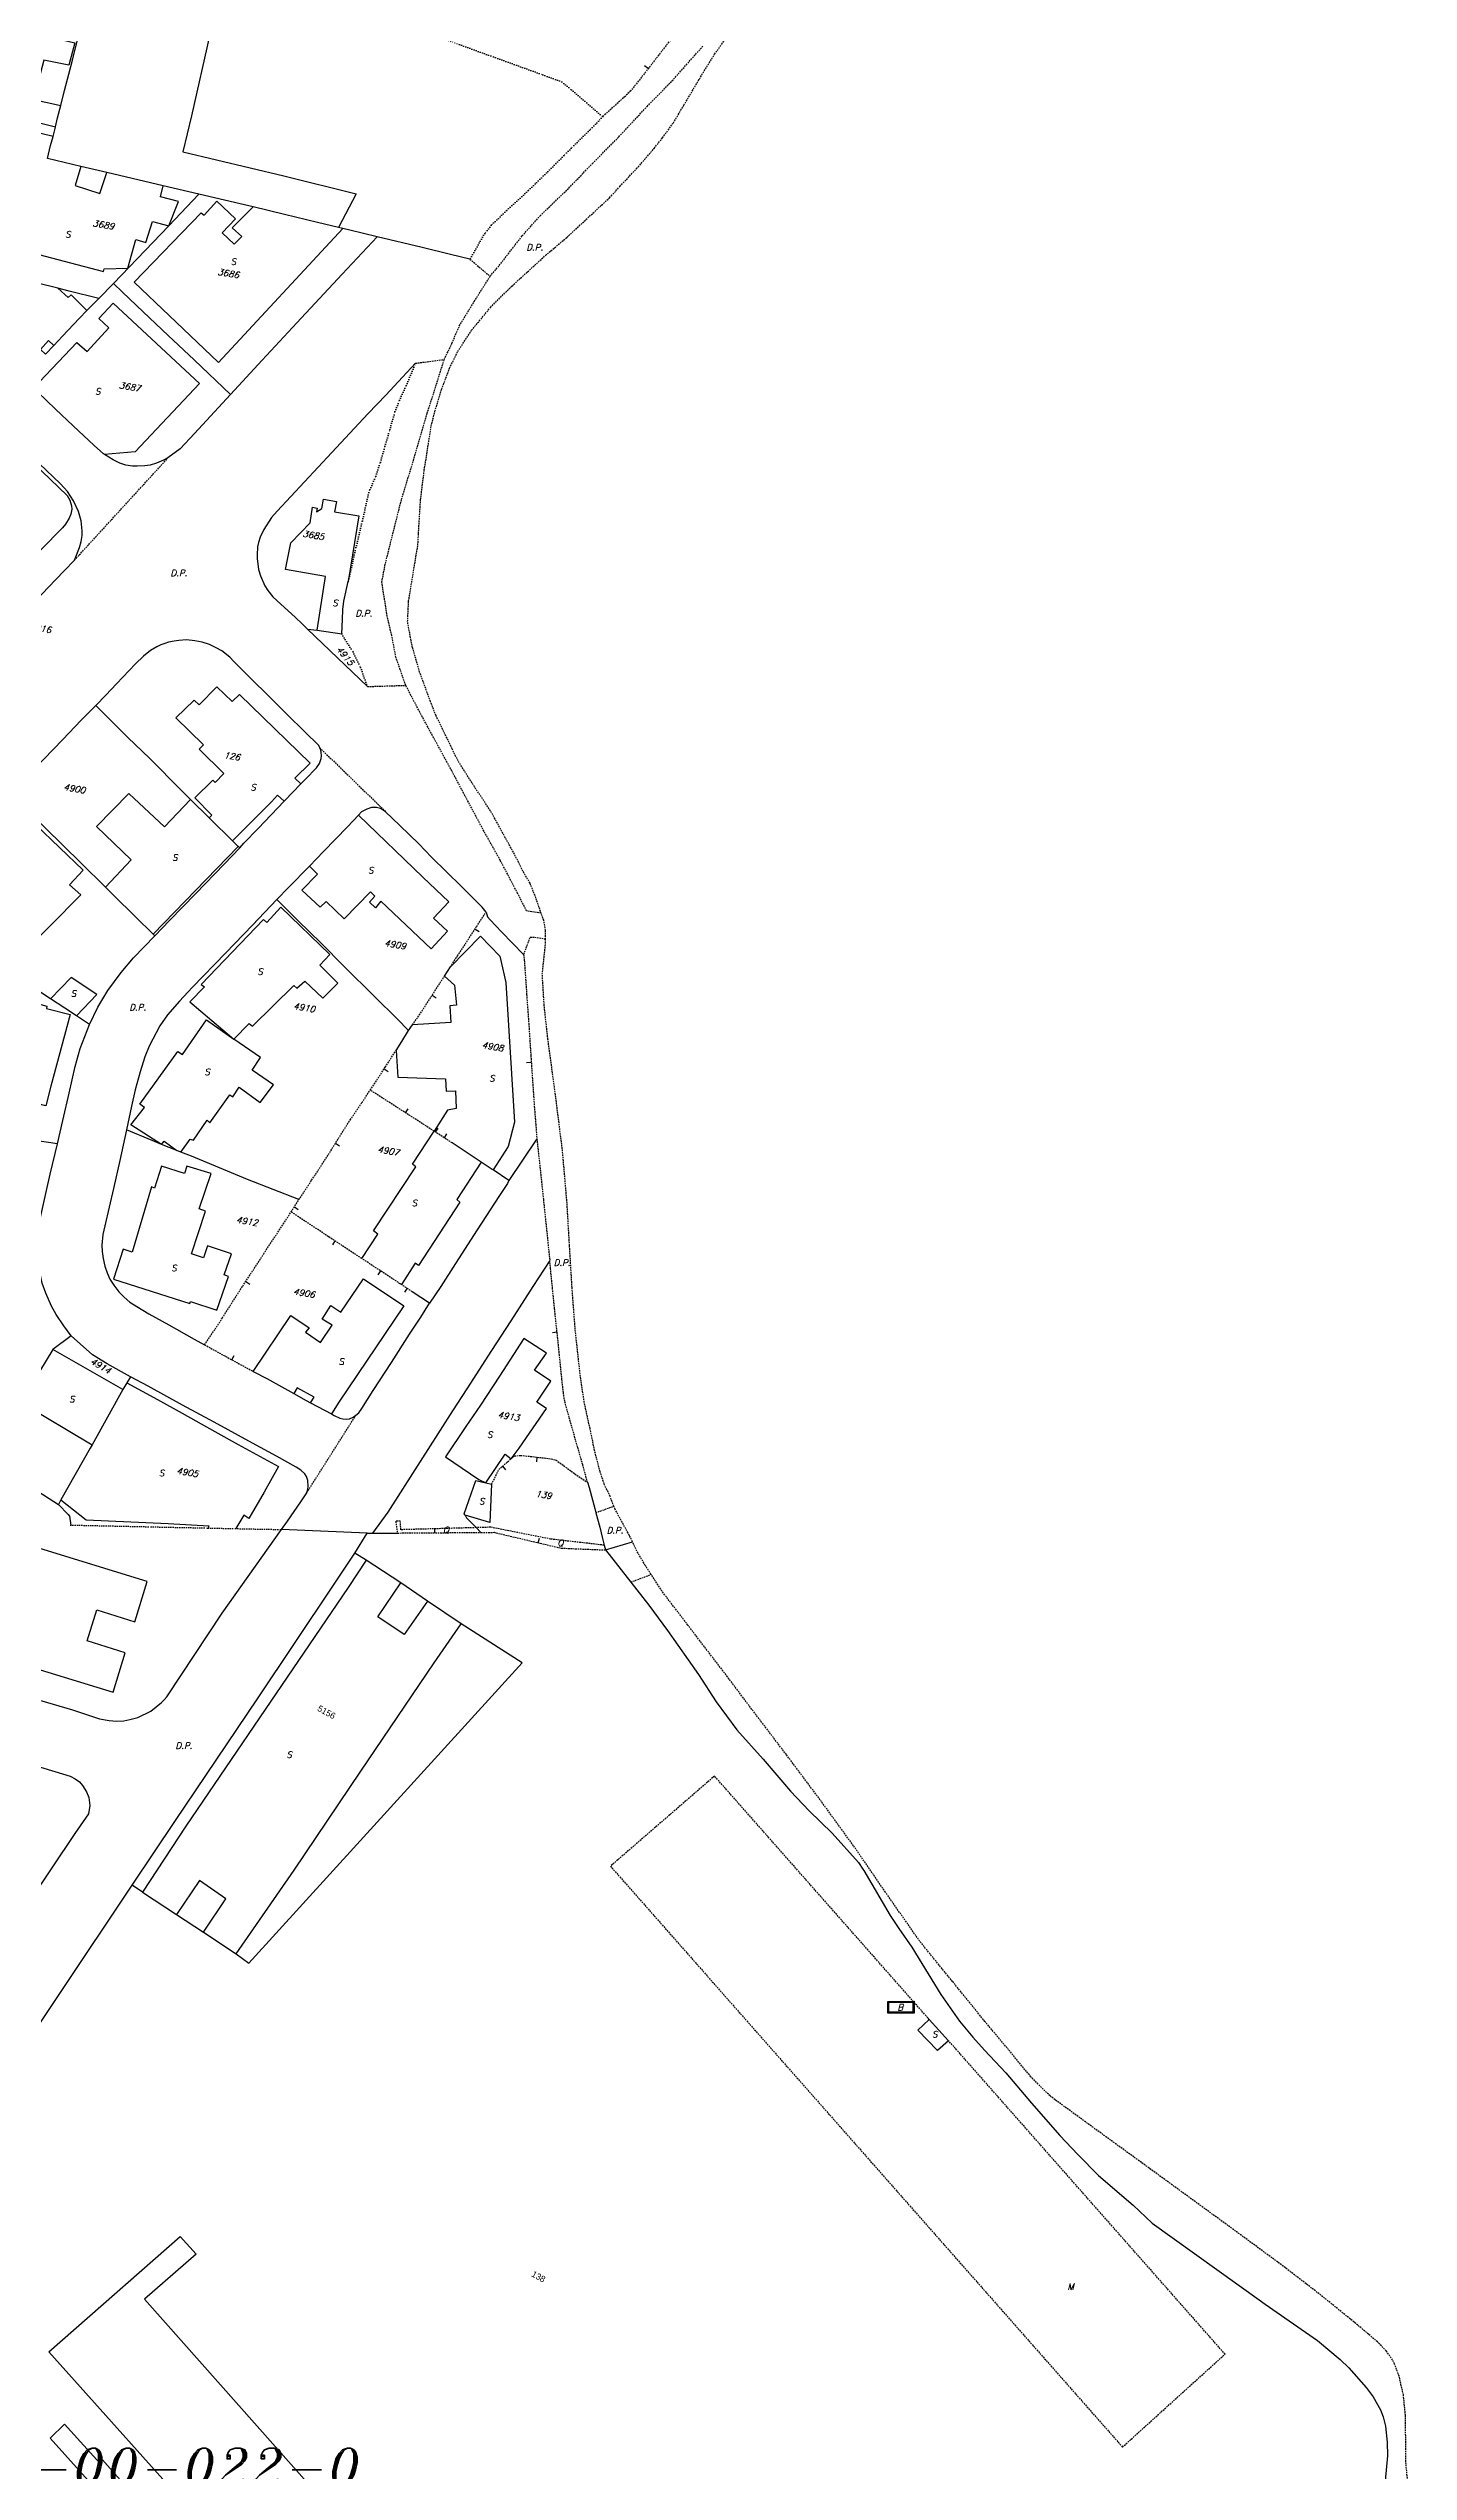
# Model space of a CAD drawing. Extents: x -334462 to -332769, y -29481 to -26664.
# Drawn here: x -333351.2 to -333136.1, y -28750.7 to -28367.3 of the extents above; entities that cross this region are included whole.
import ezdxf
from ezdxf.enums import TextEntityAlignment as Align

# ---------------------------------------------------------------- set-up
doc = ezdxf.new("R2010")
doc.units = 0
doc.header["$MEASUREMENT"] = 0
doc.linetypes.add('DOT', pattern=[0.25, 0, -0.25])
doc.linetypes.add('HIDDEN', pattern=[0.375, 0.25, -0.125])
for name, color, linetype in [('18', 7, 'CONTINUOUS'), ('20', 7, 'CONTINUOUS'), ('CADAST$$AREA$B$', 7, 'CONTINUOUS'), ('CADASTRAL$AREA', 7, 'CONTINUOUS'), ('DP$DIVIDING$LINE', 7, 'CONTINUOUS'), ('EASEMENT$BOUNDA$', 7, 'CONTINUOUS'), ('MAP$SHEET$BOUND$', 7, 'CONTINUOUS'), ('PARCEL$BOUNDARY', 7, 'CONTINUOUS'), ('PARCEL$NUMBER', 7, 'CONTINUOUS'), ('SECTION$$A$', 7, 'CONTINUOUS'), ('STRUC$$FOOTPRINT', 7, 'CONTINUOUS')]:
    doc.layers.add(name, color=color, linetype=linetype)
doc.styles.add('ITALICT', font='ITALICT', dxfattribs={"height": 0.2})
doc.styles.add('TXT', font='TXT', dxfattribs={"height": 0.2})

# ---------------------------------------------------------------- blocks, each defined once
blk = doc.blocks.new('BASSIN')
at = {"layer": 'CADASTRAL$AREA', "color": 7, "linetype": 'Continuous'}
for points in [[(-1.95, 0.92), (2.17, 0.93), (2.17, -0.93), (-1.95, -0.93)], [(-1.82, 0.77), (2.01, 0.77), (2.01, -0.77), (-1.82, -0.77)]]:
    blk.add_lwpolyline(points, close=True, dxfattribs=at)
at = {"layer": 'CADASTRAL$AREA', "color": 7, "linetype": 'Continuous', "style": 'ITALICT'}
blk.add_text('B', height=1, rotation=359.9999, dxfattribs=at).set_placement((0, 0), align=Align.MIDDLE)

msp = doc.modelspace()

# ---------------------------------------------------------------- linework, layer by layer
at = {"layer": '18', "color": 2, "linetype": 'Continuous'}
for p, q in [((-333256.29, -28370.49), (-333256.89, -28370.03)), ((-333273.91, -28590.2), (-333273.99, -28590.95)), ((-333279.35, -28591.65), (-333278.86, -28592.22))]:
    msp.add_line(p, q, dxfattribs=at)
at = {"layer": '18', "color": 1, "linetype": 'Continuous'}
for p, q in [((-333283.69, -28506.64), (-333283.06, -28507.05)), ((-333290.47, -28517.12), (-333289.84, -28517.53)), ((-333298.05, -28528.77), (-333297.43, -28529.18)), ((-333274.79, -28527.76), (-333275.54, -28527.81)), ((-333294.67, -28535.72), (-333294.27, -28535.09)), ((-333305.74, -28540.52), (-333305.11, -28540.92)), ((-333289.93, -28538.79), (-333289.52, -28538.16)), ((-333288.54, -28539.7), (-333288.13, -28539.07)), ((-333312.27, -28550.61), (-333311.64, -28551.01)), ((-333305.84, -28555.99), (-333306.25, -28556.62)), ((-333319.95, -28562.42), (-333319.32, -28562.83)), ((-333298.64, -28560.73), (-333299.05, -28561.35)), ((-333294.45, -28563.49), (-333294.87, -28564.11)), ((-333270.72, -28570.44), (-333271.46, -28570.53)), ((-333322.16, -28574.8), (-333321.8, -28574.14)), ((-333290.05, -28602.17), (-333290.05, -28601.42)), ((-333273.69, -28603.75), (-333273.52, -28603.02))]:
    msp.add_line(p, q, dxfattribs=at)
at = {"layer": 'CADAST$$AREA$B$', "color": 7, "linetype": 'HIDDEN'}
for points in [[(-333273.23, -28504.14), (-333273.34, -28503.84), (-333274.19, -28501.37), (-333275, -28499.39), (-333276.11, -28497.49), (-333277.27, -28495.15), (-333281.25, -28487.92), (-333283.77, -28484.15), (-333286.38, -28480.05), (-333287.3, -28478.13), (-333289.86, -28472.89), (-333290.72, -28470.68), (-333292.45, -28465.99), (-333293.56, -28462.12), (-333293.89, -28460.57), (-333294.36, -28458), (-333294.19, -28454.74), (-333293.96, -28453.3), (-333292.73, -28445.88), (-333292.64, -28444.11), (-333292.31, -28438.73), (-333291.72, -28434.02), (-333290.62, -28427.04), (-333290.03, -28424.71), (-333288.97, -28421.22), (-333287.72, -28417.89), (-333286.42, -28415.24), (-333284.23, -28411.89), (-333281.26, -28408.28), (-333277.87, -28404.91), (-333272.54, -28400.04), (-333269.17, -28397.19), (-333262.42, -28390.93), (-333260.79, -28389.14), (-333257.9, -28386.05), (-333255.36, -28383.11), (-333254.03, -28381.44), (-333252.33, -28379.07), (-333250.67, -28376.3), (-333248.22, -28372.14), (-333245.8, -28368.22), (-333244.04, -28365.71)], [(-333272.53, -28508.26), (-333272.53, -28506.83), (-333272.82, -28505.27), (-333273.23, -28504.14)], [(-333261.74, -28597.96), (-333262.34, -28596.41), (-333263.27, -28594.45), (-333263.9, -28592.52), (-333264.78, -28589.15), (-333265.51, -28585.65), (-333266.41, -28581.52), (-333267.03, -28577.42), (-333267.85, -28570), (-333268.35, -28563.37), (-333268.75, -28556.73), (-333269.14, -28550.02), (-333269.85, -28541.78), (-333271.13, -28531.63), (-333272.17, -28524.06), (-333272.76, -28518.66), (-333273.05, -28513.8), (-333272.53, -28508.84), (-333272.53, -28508.26)], [(-333258.8, -28603.6), (-333259.2, -28602.76), (-333259.31, -28602.54), (-333261.55, -28598.45), (-333261.74, -28597.96)], [(-333255.84, -28608.77), (-333256.77, -28607.33), (-333257.92, -28605.41), (-333258.8, -28603.6)], [(-333136.06, -28753.61), (-333136.46, -28749.54), (-333136.55, -28741.8), (-333136.87, -28738.6), (-333137.55, -28735.61), (-333138.26, -28733.69), (-333138.57, -28733.06), (-333139.58, -28731.63), (-333140.98, -28730.18), (-333144.1, -28727.54), (-333150.19, -28722.59), (-333156.15, -28718.01), (-333163.71, -28712.45), (-333176.8, -28702.91), (-333191.67, -28692.1), (-333192.76, -28691.27), (-333195.78, -28688.24), (-333196.5, -28687.42), (-333199.32, -28683.96), (-333203.05, -28679.51), (-333208.16, -28673.18), (-333213.33, -28666.84), (-333218.78, -28659.05), (-333223.84, -28651.69), (-333229.12, -28644.42), (-333234.46, -28637.27), (-333240.36, -28629.52), (-333243.77, -28624.95), (-333246.97, -28620.79), (-333250.02, -28616.79), (-333254.13, -28611.42), (-333255.18, -28609.8), (-333255.84, -28608.77)]]:
    msp.add_lwpolyline(points, dxfattribs=at)
at = {"layer": 'DP$DIVIDING$LINE', "color": 30, "linetype": 'HIDDEN'}
for p, q in [((-333284.5, -28400.65), (-333281.31, -28403.36)), ((-333293.1, -28417.11), (-333288.55, -28416.52)), ((-333347.04, -28448.26), (-333332.26, -28432.09)), ((-333300.71, -28468.27), (-333294.65, -28468.08)), ((-333308.25, -28477.96), (-333297.88, -28488.03)), ((-333310.28, -28595.8), (-333302.52, -28583.54))]:
    msp.add_line(p, q, dxfattribs=at)
at = {"layer": 'DP$DIVIDING$LINE', "color": 2, "linetype": 'HIDDEN'}
for p, q in [((-333264.59, -28598.99), (-333261.74, -28597.96)), ((-333259.07, -28609.98), (-333255.84, -28608.77))]:
    msp.add_line(p, q, dxfattribs=at)
for points in [[(-333281.31, -28403.36), (-333279.61, -28401.33), (-333276.25, -28396.97), (-333273.41, -28393.8), (-333268.87, -28389.4), (-333265.13, -28385.51), (-333261.45, -28381.82), (-333256.48, -28376.47), (-333252.55, -28372.45), (-333247.63, -28366.91)], [(-333288.55, -28416.52), (-333287.36, -28413.97), (-333286.18, -28411.22), (-333283.82, -28407.34), (-333281.31, -28403.36)], [(-333294.65, -28468.08), (-333296.21, -28463.63), (-333296.87, -28460.17), (-333297.58, -28457.14), (-333298.43, -28451.75), (-333297.87, -28448.81), (-333295.31, -28438.63), (-333293.42, -28432.48), (-333291.27, -28425.04), (-333290.11, -28421.49), (-333289.11, -28418.23), (-333288.55, -28416.52)], [(-333273.23, -28504.14), (-333275.54, -28503.77), (-333276.96, -28500.98), (-333279.7, -28495.77), (-333282.45, -28490.85), (-333287.36, -28481.64), (-333292.43, -28472.34), (-333294.65, -28468.08)], [(-333272.53, -28508.26), (-333274.33, -28507.97), (-333275.04, -28508.01), (-333276.02, -28510.69)], [(-333273.91, -28539.84), (-333272.88, -28549.45), (-333272.03, -28557.61), (-333271.87, -28559.1)]]:
    msp.add_lwpolyline(points, dxfattribs=at)
at = {"layer": 'EASEMENT$BOUNDA$', "color": 3, "linetype": 'HIDDEN'}
for points in [[(-333283.49, -28601.36), (-333295.41, -28601.69), (-333295.53, -28600.29), (-333296.24, -28600.36), (-333295.97, -28602.21)], [(-333263.26, -28604.14), (-333271.75, -28603.17), (-333281.2, -28601.3), (-333283.49, -28601.36)], [(-333211.86, -28679.18), (-333245.82, -28640.67), (-333262.28, -28654.93), (-333181.3, -28746.84), (-333165.08, -28732.14), (-333208.8, -28682.54)]]:
    msp.add_lwpolyline(points, dxfattribs=at)
at = {"layer": 'MAP$SHEET$BOUND$', "color": 6, "linetype": 'Continuous'}
for p, q in [((-333300.73, -28602.25), (-333314.3, -28601.66)), ((-333263.07, -28604.89), (-333258.8, -28603.6))]:
    msp.add_line(p, q, dxfattribs=at)
at = {"layer": 'PARCEL$BOUNDARY', "color": 7, "linetype": 'Continuous'}
for p, q in [((-333350.42, -28381.22), (-333350.05, -28379.76)), ((-333346.04, -28385.96), (-333351.31, -28384.71)), ((-333341.91, -28386.94), (-333346.04, -28385.96)), ((-333333.02, -28389.04), (-333341.91, -28386.94)), ((-333327.37, -28390.38), (-333333.02, -28389.04)), ((-333327.37, -28390.38), (-333332.13, -28395.36)), ((-333332.13, -28395.36), (-333340.89, -28404.52)), ((-333304.61, -28395.78), (-333305.28, -28395.62)), ((-333343.21, -28406.85), (-333345.09, -28408.78)), ((-333340.89, -28404.52), (-333343.21, -28406.85)), ((-333350.33, -28414.3), (-333351.65, -28415.7)), ((-333300.71, -28468.27), (-333310.19, -28459.18)), ((-333308.65, -28459.36), (-333304.77, -28459.95)), ((-333325.73, -28489.05), (-333328.68, -28486.14)), ((-333321.13, -28493.58), (-333322.04, -28492.68)), ((-333320.91, -28493.8), (-333321.13, -28493.58)), ((-333334.34, -28507.7), (-333334.62, -28507.43)), ((-333288.51, -28514.08), (-333287.59, -28512.64)), ((-333344.66, -28521.76), (-333346.72, -28520.37)), ((-333294.2, -28522.72), (-333293.58, -28521.8)), ((-333330.88, -28541.67), (-333333.26, -28540.72)), ((-333273.91, -28539.84), (-333278.33, -28546.44)), ((-333330.2, -28541.94), (-333330.88, -28541.67)), ((-333278.33, -28546.44), (-333280.85, -28544.76)), ((-333290.88, -28565.86), (-333293.61, -28564.05)), ((-333347.55, -28571.01), (-333350.44, -28573.18)), ((-333339.37, -28579.52), (-333350.44, -28573.18)), ((-333338.74, -28578.42), (-333339.37, -28579.52)), ((-333338.16, -28577.48), (-333338.74, -28578.42)), ((-333339.37, -28579.52), (-333344.26, -28588.27)), ((-333309.7, -28581.6), (-333306.4, -28583.37)), ((-333282, -28594.28), (-333281.07, -28594.5)), ((-333349.21, -28596.94), (-333349.55, -28597.7)), ((-333302.68, -28605.38), (-333300.73, -28602.25)), ((-333283.49, -28601.36), (-333282.75, -28602.12)), ((-333300.9, -28606.48), (-333302.68, -28605.38)), ((-333263.26, -28604.14), (-333263.07, -28604.89)), ((-333263.07, -28604.89), (-333259.07, -28609.98)), ((-333295.42, -28610.1), (-333300.9, -28606.48)), ((-333291.21, -28613.01), (-333295.42, -28610.1)), ((-333285.91, -28616.58), (-333291.21, -28613.01)), ((-333336.29, -28659.04), (-333337.94, -28657.95)), ((-333336.29, -28659.04), (-333330.89, -28662.59)), ((-333330.89, -28662.59), (-333326.64, -28665.39)), ((-333326.64, -28665.39), (-333321.45, -28668.81))]:
    msp.add_line(p, q, dxfattribs=at)
at = {"layer": 'PARCEL$BOUNDARY', "color": 2, "linetype": 'HIDDEN'}
for p, q in [((-333312.77, -28551.39), (-333311.55, -28549.46)), ((-333293.61, -28564.05), (-333295.34, -28562.9))]:
    msp.add_line(p, q, dxfattribs=at)
for points in [[(-333228.72, -28328.21), (-333228.96, -28330.55), (-333229.31, -28333.35), (-333230.3, -28334.9), (-333232.37, -28337.89), (-333233.48, -28339.58), (-333235.08, -28341.89), (-333237.75, -28345.91), (-333240.32, -28349.74), (-333241.49, -28351.33), (-333244.89, -28355.72), (-333247.35, -28358.93), (-333251.19, -28363.89), (-333254.85, -28368.61), (-333256.67, -28370.98), (-333259.06, -28374), (-333259.96, -28374.88), (-333263.5, -28378.08)], [(-333287.59, -28512.64), (-333286.44, -28510.86), (-333283.43, -28506.24), (-333281.95, -28503.96)], [(-333293.58, -28521.8), (-333292.06, -28519.58), (-333288.6, -28514.22), (-333288.51, -28514.08)], [(-333276.02, -28510.69), (-333275.9, -28511.57), (-333275.53, -28517.02), (-333275.2, -28521.6), (-333274.86, -28526.7), (-333274.49, -28532.36), (-333274.32, -28534.71), (-333274.1, -28537.53), (-333273.91, -28539.84)], [(-333300.26, -28532.12), (-333297.89, -28528.51), (-333296.18, -28525.84)], [(-333311.55, -28549.46), (-333309.53, -28546.4), (-333306.49, -28541.71), (-333303.41, -28536.8), (-333301.56, -28534.08), (-333300.26, -28532.12)], [(-333290.16, -28538.64), (-333291.38, -28537.85), (-333300.26, -28532.12)], [(-333287.33, -28540.48), (-333289.6, -28539.01), (-333290.16, -28538.64)], [(-333326.46, -28572.43), (-333323.64, -28568.18), (-333320.44, -28563.16), (-333317.11, -28558.04), (-333312.77, -28551.39)], [(-333301.6, -28558.78), (-333306.85, -28555.33), (-333311.58, -28552.19), (-333312.77, -28551.39)], [(-333295.34, -28562.9), (-333295.51, -28562.79), (-333299.94, -28559.87), (-333301.6, -28558.78)], [(-333265.89, -28594.19), (-333266.67, -28591.4), (-333267.47, -28588.58), (-333268.3, -28585.69), (-333269.13, -28582.78), (-333269.59, -28580.99), (-333269.72, -28579.97), (-333269.95, -28577.92), (-333270.34, -28574.07), (-333270.61, -28571.42), (-333271.12, -28566.68), (-333271.43, -28563.58), (-333271.75, -28560.41), (-333271.87, -28559.1)], [(-333326.46, -28572.43), (-333323.12, -28574.28), (-333318.82, -28576.61), (-333318.78, -28576.64)], [(-333281.07, -28594.5), (-333279.95, -28592.17), (-333277.97, -28590.45)], [(-333277.97, -28590.45), (-333277.47, -28590.01), (-333276.47, -28589.92), (-333271.63, -28590.46), (-333270.89, -28590.66), (-333267.89, -28592.85), (-333265.89, -28594.19)]]:
    msp.add_lwpolyline(points, dxfattribs=at)
at = {"layer": 'PARCEL$BOUNDARY', "color": 2, "linetype": 'DOT'}
for points in [[(-333301.27, -28361.17), (-333298.92, -28362.01), (-333292.21, -28364.46), (-333286.15, -28366.69), (-333280.77, -28368.63), (-333272.96, -28371.47), (-333269.94, -28372.6)], [(-333269.94, -28372.6), (-333268.45, -28373.84), (-333266, -28375.92), (-333263.5, -28378.08)], [(-333263.5, -28378.08), (-333264.17, -28378.8), (-333265.57, -28380.21), (-333268.48, -28383.07), (-333269.65, -28384.25), (-333270.91, -28385.53), (-333273.2, -28387.76), (-333275.28, -28389.8), (-333278.74, -28392.97), (-333281.13, -28395.29), (-333282.16, -28396.56), (-333284.5, -28400.65)], [(-333303.76, -28451.66), (-333303.65, -28451.16), (-333302.52, -28446.27), (-333301.51, -28442.03), (-333300.49, -28437.55), (-333300.31, -28437.08), (-333299.38, -28434.96), (-333298.65, -28432.75), (-333297.94, -28430.24), (-333297.18, -28427.62), (-333296.36, -28424.76), (-333295.64, -28422.97), (-333294.58, -28420.63), (-333293.1, -28417.11)], [(-333304.77, -28459.95), (-333302.99, -28462.79), (-333301.79, -28465.25), (-333300.71, -28468.27)]]:
    msp.add_lwpolyline(points, dxfattribs=at)
at = {"layer": 'PARCEL$BOUNDARY', "color": 7, "linetype": 'Continuous'}
for points in [[(-333349.21, -28376.35), (-333348.61, -28373.97), (-333347.94, -28371.39), (-333347.3, -28368.93), (-333346.63, -28366.15)], [(-333350.42, -28381.22), (-333360.65, -28378.77), (-333369.53, -28376.68), (-333372.07, -28376.09)], [(-333350.05, -28379.76), (-333350.03, -28379.68), (-333349.74, -28378.29), (-333349.21, -28376.35)], [(-333351.31, -28384.71), (-333350.85, -28382.64), (-333350.42, -28381.22)], [(-333318.8, -28392.38), (-333320.83, -28391.89), (-333327.37, -28390.38)], [(-333305.28, -28395.62), (-333308.6, -28394.83), (-333313.83, -28393.6), (-333318.8, -28392.38)], [(-333299.19, -28397.13), (-333304.68, -28403.03), (-333311.88, -28410.74), (-333317.37, -28416.65), (-333322.38, -28422.07)], [(-333299.19, -28397.13), (-333303.51, -28396.05), (-333304.61, -28395.78)], [(-333284.5, -28400.65), (-333287.55, -28399.92), (-333292.08, -28398.82), (-333299.19, -28397.13)], [(-333349.66, -28405.23), (-333352.87, -28404.42), (-333354.98, -28403.89)], [(-333343.21, -28406.85), (-333347.86, -28405.69), (-333349.66, -28405.23)], [(-333340.89, -28404.52), (-333339.47, -28405.87), (-333336.16, -28408.99), (-333332.25, -28412.7), (-333328.11, -28416.56), (-333322.38, -28422.07)], [(-333345.09, -28408.78), (-333346.3, -28410.03), (-333348.93, -28412.81), (-333350.33, -28414.3)], [(-333293.1, -28417.11), (-333295.15, -28419.3), (-333297.8, -28422.16), (-333300.58, -28425.08), (-333303.48, -28428.17), (-333306.36, -28431.25), (-333310.65, -28435.87), (-333314.96, -28440.5), (-333315.86, -28441.5), (-333317.12, -28443.4), (-333317.65, -28444.61), (-333317.95, -28445.5), (-333318.08, -28446.15), (-333318.12, -28446.58), (-333318.17, -28447.02), (-333318.17, -28448), (-333317.93, -28449.76), (-333317.63, -28450.77), (-333316.92, -28452.31), (-333316.45, -28453.09), (-333315.66, -28454.1), (-333314.41, -28455.21), (-333312.16, -28457.28), (-333311.03, -28458.34), (-333310.19, -28459.18)], [(-333342.28, -28431.54), (-333342.43, -28431.44), (-333343.93, -28430.14), (-333347.25, -28427.03), (-333350.05, -28424.37), (-333352.91, -28421.63), (-333353.52, -28421.05)], [(-333322.38, -28422.07), (-333328.06, -28428.22), (-333330.32, -28430.68), (-333332.26, -28432.09)], [(-333347.04, -28448.26), (-333346.23, -28446.27), (-333345.97, -28445.34), (-333345.84, -28444.36), (-333345.82, -28443.62), (-333345.98, -28442.06), (-333346.39, -28440.59), (-333347.2, -28438.86), (-333348.16, -28437.43), (-333349.24, -28436.2), (-333355.93, -28429.8), (-333360.18, -28425.7)], [(-333332.26, -28432.09), (-333332.97, -28432.43), (-333334.06, -28432.93), (-333335.06, -28433.23), (-333335.94, -28433.37), (-333337.13, -28433.4), (-333337.84, -28433.38), (-333338.92, -28433.24), (-333339.88, -28432.9), (-333340.92, -28432.4), (-333342.28, -28431.54)], [(-333353.61, -28455.17), (-333351.2, -28452.61), (-333348.66, -28449.98), (-333347.04, -28448.26)], [(-333304.77, -28459.95), (-333304.67, -28457.66), (-333304.61, -28456.06), (-333304.44, -28454.76), (-333303.76, -28451.66)], [(-333310.19, -28459.18), (-333308.66, -28459.36), (-333308.65, -28459.36)], [(-333308.25, -28477.96), (-333308.41, -28477.6), (-333310.59, -28475.45), (-333313.41, -28472.67), (-333316.33, -28469.77), (-333319.16, -28467), (-333321.82, -28464.32), (-333322.49, -28463.64), (-333323.75, -28462.64), (-333324.61, -28462.13), (-333325.7, -28461.6), (-333326.87, -28461.26), (-333328.03, -28461.03), (-333329.3, -28460.9), (-333330.55, -28460.96), (-333331.27, -28461.08), (-333332.16, -28461.27), (-333332.77, -28461.47), (-333333.39, -28461.68), (-333334, -28462), (-333335.01, -28462.57), (-333336.1, -28463.45), (-333337.37, -28464.7), (-333340.42, -28467.85), (-333342.1, -28469.66), (-333343.67, -28471.28)], [(-333343.67, -28471.28), (-333345.99, -28473.6), (-333348.9, -28476.63), (-333351.91, -28479.76), (-333357.17, -28485.14)], [(-333328.68, -28486.14), (-333330.15, -28484.69), (-333335.15, -28479.67), (-333338.62, -28476.31), (-333343.67, -28471.28)], [(-333311.22, -28483.69), (-333310.48, -28482.92), (-333308.78, -28481.14), (-333308.29, -28480.46), (-333308.03, -28479.68), (-333307.97, -28479.24), (-333308.02, -28478.72), (-333308.09, -28478.32), (-333308.25, -28477.96)], [(-333342.14, -28500.02), (-333345.98, -28496.23), (-333351.67, -28490.64), (-333355.67, -28486.71), (-333357.17, -28485.14)], [(-333320.91, -28493.8), (-333320.25, -28493.07), (-333317.97, -28490.71), (-333313.89, -28486.43)], [(-333313.89, -28486.43), (-333313.75, -28486.29), (-333311.22, -28483.69)], [(-333297.88, -28488.03), (-333298.64, -28487.56), (-333299.3, -28487.41), (-333300.07, -28487.41), (-333300.8, -28487.65), (-333301.65, -28488.11), (-333302.11, -28488.6)], [(-333322.04, -28492.68), (-333325.57, -28489.21), (-333325.73, -28489.05)], [(-333302.11, -28488.6), (-333303.86, -28490.47), (-333307.68, -28494.38), (-333309.89, -28496.67)], [(-333281.95, -28503.96), (-333282.55, -28503.16), (-333285.83, -28499.9), (-333290.56, -28495.26), (-333292.6, -28493.17), (-333295.61, -28490.25), (-333297.88, -28488.03)], [(-333334.34, -28507.7), (-333332.03, -28505.3), (-333327.87, -28501.04), (-333323.38, -28496.38), (-333320.91, -28493.8)], [(-333309.89, -28496.67), (-333313.18, -28500.06), (-333315.02, -28501.96)], [(-333334.62, -28507.43), (-333337.41, -28504.71), (-333340.85, -28501.3), (-333342.14, -28500.02)], [(-333315.02, -28501.96), (-333318.91, -28506.02), (-333323.1, -28510.41), (-333328.41, -28515.88), (-333330.41, -28518.03), (-333332.33, -28520.22), (-333333.55, -28521.95), (-333335.21, -28525.15), (-333335.92, -28526.86), (-333336.65, -28529.22), (-333337.42, -28532.07), (-333338, -28534.67), (-333338.82, -28538.4)], [(-333294.2, -28522.72), (-333295.99, -28520.83), (-333299.55, -28517.36), (-333304.42, -28512.49), (-333308.03, -28508.9), (-333311.64, -28505.33), (-333315.02, -28501.96)], [(-333281.95, -28503.96), (-333281.7, -28504.71), (-333281.32, -28505.2), (-333279.51, -28507.1), (-333276.02, -28510.69)], [(-333350.82, -28517.68), (-333351.09, -28517.5), (-333354.64, -28515.13), (-333357.14, -28513.49), (-333360, -28511.61), (-333363.01, -28509.56), (-333366.78, -28507.02)], [(-333344.66, -28521.76), (-333343.37, -28519.02), (-333341.78, -28516.38), (-333339.66, -28513.5), (-333337.72, -28511.22), (-333334.34, -28507.7)], [(-333346.72, -28520.37), (-333348.56, -28519.14), (-333350.82, -28517.68)], [(-333349.72, -28540.61), (-333348.89, -28536.92), (-333347.9, -28532.62), (-333346.93, -28528.37), (-333346.14, -28525.52), (-333344.66, -28521.76)], [(-333296.18, -28525.84), (-333295.29, -28524.43), (-333294.2, -28522.72)], [(-333349.72, -28540.61), (-333360.17, -28539.08), (-333361.18, -28538.93)], [(-333352.94, -28557.93), (-333352.93, -28556.1), (-333352.81, -28554.87), (-333352.44, -28552.3), (-333351.48, -28548.03), (-333350.87, -28545.43), (-333349.72, -28540.61)], [(-333338.82, -28538.4), (-333339.85, -28543.28), (-333340.85, -28547.69), (-333342.23, -28553.62), (-333342.57, -28554.97), (-333342.7, -28556.64), (-333342.65, -28557.66), (-333342.53, -28558.79), (-333342.26, -28559.98), (-333341.85, -28561.03), (-333341.43, -28562.03), (-333340.84, -28562.99), (-333340.03, -28564.04), (-333339.18, -28564.9), (-333338.27, -28565.68), (-333337.2, -28566.35), (-333335.28, -28567.52), (-333332.14, -28569.27), (-333328.09, -28571.54), (-333326.46, -28572.43)], [(-333333.26, -28540.72), (-333334.76, -28540.12), (-333338.82, -28538.4)], [(-333282.72, -28543.52), (-333285.88, -28541.42), (-333287.33, -28540.48)], [(-333311.55, -28549.46), (-333319.66, -28546.27), (-333328.53, -28542.6), (-333330.2, -28541.94)], [(-333280.85, -28544.76), (-333280.97, -28544.68), (-333282.72, -28543.52)], [(-333278.33, -28546.44), (-333278.56, -28546.9), (-333279.84, -28548.81), (-333283.36, -28554.24), (-333286.78, -28559.55), (-333289.1, -28563.18), (-333290.88, -28565.86)], [(-333347.55, -28571.01), (-333348.74, -28569.44), (-333349.95, -28567.64), (-333350.7, -28566.3), (-333351.57, -28564.27), (-333352.13, -28562.66), (-333352.41, -28561.43), (-333352.82, -28559.44), (-333352.94, -28557.93)], [(-333271.87, -28559.1), (-333274.55, -28563.19), (-333278.05, -28568.61), (-333281.1, -28573.35), (-333285.01, -28579.39), (-333287.28, -28582.89), (-333291.14, -28589), (-333293.2, -28592.23), (-333297.47, -28598.91), (-333299.91, -28602.24)], [(-333302.52, -28583.54), (-333302.05, -28583.2), (-333301.62, -28582.53), (-333299.82, -28579.66), (-333296.92, -28575.25), (-333294.05, -28570.76), (-333292.28, -28568.05), (-333290.88, -28565.86)], [(-333338.16, -28577.48), (-333341.89, -28575.43), (-333344.2, -28574.04), (-333347.55, -28571.01)], [(-333350.44, -28573.18), (-333352.59, -28576.64), (-333355.3, -28581.46), (-333355.39, -28581.61)], [(-333310.28, -28595.8), (-333310.14, -28595.26), (-333310.09, -28594.84), (-333310.13, -28593.9), (-333310.37, -28593.26), (-333310.62, -28592.87), (-333311.22, -28592.25), (-333311.97, -28591.78), (-333315.08, -28590.04), (-333318.91, -28587.99), (-333324.93, -28584.68), (-333329.96, -28581.97), (-333335.39, -28578.99), (-333338.16, -28577.48)], [(-333318.78, -28576.64), (-333316.64, -28577.77), (-333312.36, -28580.14)], [(-333312.36, -28580.14), (-333310.38, -28581.24), (-333309.7, -28581.6)], [(-333306.4, -28583.37), (-333305.96, -28583.6), (-333305.09, -28584.04), (-333304.6, -28584.15), (-333304.02, -28584.19), (-333303.53, -28584.13), (-333302.99, -28583.88), (-333302.52, -28583.54)], [(-333344.26, -28588.27), (-333344.56, -28588.8), (-333349.21, -28596.94)], [(-333285.27, -28599.39), (-333285.39, -28599.16), (-333283.56, -28593.9), (-333282, -28594.28)], [(-333265.89, -28594.19), (-333265.62, -28595.02), (-333264.76, -28598.34), (-333264.59, -28598.99)], [(-333314.3, -28601.66), (-333313.33, -28600.36), (-333311.22, -28597.29), (-333310.32, -28595.87), (-333310.28, -28595.8)], [(-333358.68, -28626.86), (-333347.35, -28630.21), (-333343.09, -28631.6), (-333341.56, -28631.89), (-333340.38, -28631.97), (-333339.22, -28631.92), (-333338.29, -28631.73), (-333337.03, -28631.38), (-333334.96, -28630.4), (-333333.28, -28629.05), (-333332.85, -28628.59), (-333332.42, -28628.12), (-333323.69, -28614.88), (-333314.3, -28601.66)], [(-333285.27, -28599.39), (-333285.03, -28599.8), (-333283.49, -28601.36)], [(-333264.59, -28598.99), (-333263.97, -28601.27), (-333263.51, -28603.1), (-333263.26, -28604.14)], [(-333337.94, -28657.95), (-333331.09, -28647.72), (-333318.11, -28628.44), (-333306.16, -28610.61), (-333302.68, -28605.38)], [(-333259.07, -28609.98), (-333256.23, -28613.6), (-333253.26, -28617.62), (-333248.35, -28624.62), (-333245.57, -28628.9), (-333242.27, -28633.36), (-333238.14, -28638.02), (-333233.82, -28643.04), (-333230.85, -28646.17), (-333227.19, -28649.7), (-333223.03, -28654.36), (-333222.36, -28655.4), (-333222.22, -28655.61), (-333218.02, -28662.74), (-333216.67, -28664.78), (-333214.61, -28667.72), (-333213.03, -28670.35), (-333210.03, -28675.21), (-333207.1, -28679.46), (-333204.96, -28681.98), (-333203.14, -28684.04), (-333199.73, -28687.64), (-333195.69, -28692.42), (-333191.19, -28697.56), (-333188.35, -28700.56), (-333185.11, -28703.88), (-333179.61, -28708.59), (-333176.61, -28711.4), (-333159.68, -28723.55), (-333158.74, -28724.23), (-333150.47, -28729.98), (-333146.86, -28732.97), (-333145.51, -28734.28), (-333142.77, -28737.43), (-333141.63, -28738.89), (-333140.51, -28740.97), (-333140.07, -28742.08), (-333139.71, -28743.56), (-333139.43, -28746.09), (-333139.41, -28748.23), (-333139.73, -28752.17)], [(-333321.45, -28668.81), (-333319.45, -28670.29), (-333276.24, -28622.74), (-333285.91, -28616.58)], [(-333362.69, -28636.14), (-333347.7, -28640.67), (-333346.91, -28641.1), (-333346.26, -28641.57), (-333345.77, -28642.17), (-333345.14, -28643.17), (-333344.79, -28644.06), (-333344.6, -28645.33), (-333344.84, -28646.67), (-333347.01, -28649.76), (-333364.81, -28676.29), (-333380.66, -28699.91), (-333392.63, -28717.83), (-333400.96, -28730.32), (-333406.87, -28739.03), (-333407.5, -28739.85), (-333408.49, -28740.76), (-333410.41, -28741.9), (-333412.01, -28742.53), (-333413.72, -28742.82), (-333415.27, -28742.94), (-333416.1, -28742.82)], [(-333394.9, -28753.33), (-333395.31, -28752.51), (-333395.99, -28750.34), (-333396.14, -28746.97), (-333395.7, -28744.96), (-333394.98, -28743.31), (-333337.94, -28657.95)]]:
    msp.add_lwpolyline(points, dxfattribs=at)
at = {"layer": 'SECTION$$A$', "color": 2, "linetype": 'DOT'}
for p, q in [((-333325.9, -28601.42), (-333321.54, -28601.51)), ((-333321.54, -28601.51), (-333314.3, -28601.66))]:
    msp.add_line(p, q, dxfattribs=at)
at = {"layer": 'SECTION$$A$', "color": 7, "linetype": 'Continuous'}
for p, q in [((-333300.73, -28602.25), (-333299.91, -28602.24)), ((-333299.91, -28602.24), (-333296.17, -28602.22))]:
    msp.add_line(p, q, dxfattribs=at)
at = {"layer": 'SECTION$$A$', "color": 2, "linetype": 'HIDDEN'}
for p, q in [((-333296.17, -28602.22), (-333295.97, -28602.21)), ((-333295.97, -28602.21), (-333282.75, -28602.12))]:
    msp.add_line(p, q, dxfattribs=at)
at = {"layer": 'SECTION$$A$', "color": 7, "linetype": 'Continuous'}
for points in [[(-333360.54, -28590.69), (-333360.44, -28590.76), (-333349.55, -28597.7)], [(-333349.55, -28597.7), (-333348.05, -28599.26), (-333347.85, -28599.56), (-333347.63, -28600.95)]]:
    msp.add_lwpolyline(points, dxfattribs=at)
at = {"layer": 'SECTION$$A$', "color": 2, "linetype": 'DOT'}
msp.add_lwpolyline([(-333347.63, -28600.95), (-333334.93, -28601.23), (-333325.9, -28601.42)], dxfattribs=at)
at = {"layer": 'SECTION$$A$', "color": 2, "linetype": 'HIDDEN'}
msp.add_lwpolyline([(-333282.75, -28602.12), (-333280.69, -28602.1), (-333270.08, -28604.6), (-333263.07, -28604.89)], dxfattribs=at)
at = {"layer": 'STRUC$$FOOTPRINT', "color": 1, "linetype": 'Continuous'}
for p, q in [((-333334.62, -28507.43), (-333321.13, -28493.58)), ((-333347.71, -28520.15), (-333350.79, -28531.51)), ((-333321.82, -28524.06), (-333319.43, -28521.57)), ((-333340.86, -28562.05), (-333328.79, -28565.88)), ((-333355.39, -28581.61), (-333344.26, -28588.27)), ((-333211.86, -28679.18), (-333208.8, -28682.54)), ((-333330.34, -28713.51), (-333327.77, -28716.3)), ((-333348.62, -28743.22), (-333350.89, -28745.41))]:
    msp.add_line(p, q, dxfattribs=at)
for points in [[(-333317.72, -28280.88), (-333318.23, -28286.07), (-333313.28, -28286.88), (-333313.33, -28288.09), (-333309.82, -28288.6), (-333315.26, -28312.57), (-333311.01, -28313.58), (-333311.83, -28317.27), (-333316.12, -28316.37), (-333323.66, -28349.6), (-333322.35, -28350.01), (-333323.04, -28353.7), (-333325.64, -28365.1), (-333328.53, -28377.94), (-333329.9, -28383.67), (-333313.92, -28387.48), (-333302.49, -28390.29), (-333305.28, -28395.62)], [(-333350.05, -28379.76), (-333361.19, -28377.01), (-333370.11, -28374.85), (-333366.63, -28361.75), (-333347.01, -28366.39), (-333347.91, -28369.96), (-333351.88, -28369.16), (-333353.53, -28375.38), (-333349.21, -28376.35)], [(-333346.04, -28385.96), (-333346.91, -28389), (-333343.04, -28390.23), (-333341.91, -28386.94)], [(-333353.42, -28390.92), (-333355.87, -28399.06), (-333342.46, -28402.61), (-333342.32, -28402.19), (-333338.62, -28402.05), (-333337.36, -28397.53), (-333335.76, -28398), (-333334.68, -28394.67), (-333332.13, -28395.36)], [(-333304.61, -28395.78), (-333324.26, -28417.01), (-333337.6, -28404.31), (-333327.01, -28393.33), (-333326.54, -28393.66), (-333324.53, -28391.47), (-333321.59, -28394.24), (-333323.67, -28396.46), (-333321.77, -28398.25), (-333320.6, -28397.08), (-333322.11, -28395.69), (-333318.8, -28392.38)], [(-333332.13, -28395.36), (-333330.6, -28391.5), (-333333.44, -28390.76), (-333333.02, -28389.04)], [(-333349.66, -28405.23), (-333348.05, -28406.73), (-333347.55, -28406.28), (-333345.09, -28408.78)], [(-333353.52, -28421.05), (-333346.67, -28413.82), (-333345.04, -28415.27), (-333341.6, -28411.52), (-333343.19, -28410.04), (-333340.91, -28407.6), (-333327.29, -28420.32), (-333337.42, -28431.12), (-333342.28, -28431.54)], [(-333350.33, -28414.3), (-333351.15, -28413.53), (-333352.4, -28414.93), (-333351.65, -28415.7)], [(-333366.13, -28440.8), (-333365.53, -28440.13), (-333364.71, -28440.83), (-333362.46, -28438.49), (-333365.82, -28435.14), (-333358.82, -28427.86), (-333348.19, -28438.05), (-333347.8, -28438.76), (-333347.5, -28439.66), (-333347.46, -28440.22), (-333347.63, -28441.01), (-333347.86, -28441.62), (-333348.45, -28442.57), (-333348.91, -28443.17), (-333355.64, -28449.95), (-333358.91, -28453.15), (-333359.89, -28454.06), (-333362.01, -28454.54), (-333362.54, -28454.81)], [(-333308.65, -28459.36), (-333307.32, -28450.87), (-333313.65, -28449.73), (-333312.82, -28445.53), (-333309.77, -28442.35), (-333309.38, -28439.87), (-333308.65, -28440.02), (-333308.75, -28440.6), (-333307.91, -28440.09), (-333307.67, -28438.6), (-333305.62, -28438.98), (-333305.93, -28440.6), (-333302.09, -28441.26), (-333303.76, -28451.66)], [(-333311.22, -28483.69), (-333312.2, -28482.78), (-333309.77, -28480.37), (-333320.93, -28469.55), (-333322.09, -28470.66), (-333324.54, -28468.33), (-333327.32, -28471.18), (-333328.11, -28470.4), (-333331.02, -28473.21), (-333326.65, -28477.48), (-333327.33, -28478.17), (-333323.4, -28482.02), (-333324.79, -28483.45), (-333325.17, -28483.11), (-333328, -28485.9), (-333325.31, -28488.6), (-333325.73, -28489.05)], [(-333328.68, -28486.14), (-333332.8, -28490.47), (-333338.44, -28485.19), (-333343.55, -28490.41), (-333338.08, -28495.7), (-333342.14, -28500.02)], [(-333322.04, -28492.68), (-333315.9, -28486.51), (-333314.92, -28485.46), (-333313.89, -28486.43)], [(-333366.96, -28504.33), (-333366.31, -28504.94), (-333359.59, -28511.59), (-333357.4, -28509.29), (-333355.67, -28510.98), (-333346.06, -28501.25), (-333347.83, -28499.62), (-333345.69, -28497.35), (-333353.15, -28490.16), (-333365.92, -28503.26)], [(-333302.11, -28488.6), (-333291.94, -28498.41), (-333287.85, -28502.32), (-333290.28, -28504.9), (-333288.06, -28506.97), (-333290.64, -28509.75), (-333298.6, -28502.25), (-333299.46, -28503.26), (-333300.39, -28502.4), (-333299.53, -28501.46), (-333300.22, -28500.77), (-333304.37, -28505.05), (-333307.25, -28502.28), (-333308.2, -28503.17), (-333311.11, -28500.51), (-333308.63, -28497.98), (-333309.89, -28496.67)], [(-333319.43, -28521.57), (-333318.88, -28521.99), (-333312.34, -28515.55), (-333311.89, -28516), (-333310.61, -28514.87), (-333307.76, -28517.6), (-333305.37, -28515.18), (-333308.26, -28512.38), (-333306.68, -28510.69), (-333314.39, -28503.2), (-333316.62, -28505.58), (-333317.13, -28505.12), (-333326.99, -28515.42), (-333326.48, -28515.76), (-333328.78, -28518.14), (-333321.82, -28524.06)], [(-333287.59, -28512.64), (-333282.84, -28507.78), (-333279.77, -28510.92), (-333278.84, -28515.1), (-333277.43, -28537.19), (-333278.47, -28541.07), (-333280.85, -28544.76)], [(-333288.51, -28514.08), (-333286.92, -28515.54), (-333286.64, -28518.68), (-333287.66, -28518.78), (-333287.52, -28521.44), (-333293.58, -28521.8)], [(-333350.79, -28531.51), (-333351.59, -28534.63), (-333356.63, -28533.3), (-333356.31, -28532.43), (-333360.31, -28531.42), (-333365, -28530.11), (-333369.46, -28528.87), (-333368.18, -28524.04), (-333366.91, -28519.34), (-333360.46, -28521.11), (-333359.58, -28517.83), (-333355.61, -28518.92), (-333355.29, -28517.72), (-333351.39, -28518.83), (-333351.45, -28519.19), (-333347.71, -28520.15)], [(-333346.72, -28520.37), (-333343.51, -28517.01), (-333347.58, -28514.31), (-333350.82, -28517.68)], [(-333333.26, -28540.72), (-333338.11, -28537.6), (-333335.99, -28534.87), (-333336.71, -28534.35), (-333330.72, -28526.01), (-333329.97, -28526.49), (-333326.18, -28521.01), (-333321.82, -28524.06)], [(-333330.2, -28541.94), (-333328.72, -28539.87), (-333328.24, -28540.04), (-333326.06, -28536.9), (-333325.61, -28537.33), (-333322.49, -28532.88), (-333322.02, -28533.17), (-333320.99, -28531.66), (-333317.69, -28534.1), (-333315.59, -28531.28), (-333318.94, -28528.96), (-333317.62, -28526.99), (-333321.82, -28524.06)], [(-333296.18, -28525.84), (-333295.88, -28530.09), (-333288.35, -28530.32), (-333288.25, -28532.32), (-333286.79, -28532.26), (-333286.67, -28535.04), (-333288.04, -28535.29), (-333290.16, -28538.64)], [(-333333.26, -28540.72), (-333332.86, -28540.2), (-333330.88, -28541.67)], [(-333301.6, -28558.78), (-333299.09, -28554.92), (-333299.75, -28554.41), (-333293.07, -28544.27), (-333293.59, -28543.84), (-333290.16, -28538.64)], [(-333328.79, -28565.88), (-333328.69, -28565.58), (-333324.51, -28566.94), (-333322.68, -28561.61), (-333323.36, -28561.35), (-333322.2, -28558.05), (-333325.99, -28556.77), (-333326.66, -28558.67), (-333328.53, -28558.03), (-333326.34, -28551.28), (-333327.3, -28550.93), (-333325.41, -28545.34), (-333329.26, -28544.15), (-333329.64, -28545.31), (-333333.27, -28544.14), (-333334.37, -28547.62), (-333334.87, -28547.43), (-333337.92, -28557.77), (-333339.33, -28557.3), (-333340.86, -28562.05)], [(-333282.72, -28543.52), (-333286.58, -28549.44), (-333286.1, -28549.85), (-333292.64, -28559.87), (-333293.14, -28559.52), (-333295.34, -28562.9)], [(-333318.78, -28576.64), (-333312.85, -28567.8), (-333309.95, -28569.72), (-333310.48, -28570.45), (-333308.15, -28572.06), (-333306.3, -28569.33), (-333307.85, -28568.37), (-333306.51, -28566.22), (-333304.9, -28567.27), (-333301.33, -28561.99), (-333294.93, -28566.24), (-333305.23, -28581.51), (-333306.4, -28583.37)], [(-333277.97, -28590.45), (-333276.72, -28588.77), (-333272.39, -28582.53), (-333273.92, -28581.48), (-333271.71, -28578.16), (-333274.29, -28576.45), (-333272.4, -28573.77), (-333275.96, -28571.43), (-333279.82, -28577.4), (-333282.82, -28582), (-333285.16, -28585.38), (-333288.35, -28590.14), (-333283.07, -28593.74), (-333282, -28594.28)], [(-333338.74, -28578.42), (-333333.9, -28581.1), (-333330.03, -28583.27), (-333324.87, -28586.13), (-333321.14, -28588.21), (-333314.75, -28591.68), (-333317.04, -28595.72), (-333319.46, -28599.9), (-333320.28, -28599.4), (-333321.54, -28601.51)], [(-333309.7, -28581.6), (-333309.14, -28580.71), (-333311.81, -28579.22), (-333312.36, -28580.14)], [(-333282, -28594.28), (-333278.93, -28589.73), (-333277.97, -28590.45)], [(-333281.07, -28594.5), (-333281.35, -28600.54), (-333285.27, -28599.39)], [(-333382.69, -28602.34), (-333376.78, -28604.15), (-333378.22, -28609.03), (-333384.29, -28607.28), (-333386.28, -28613.53), (-333340.91, -28627.39), (-333339.02, -28621.19), (-333345.05, -28619.28), (-333343.51, -28614.39), (-333337.51, -28616.26), (-333335.53, -28609.88), (-333380.66, -28595.99)], [(-333349.21, -28596.94), (-333345.19, -28600.11), (-333332.2, -28600.73), (-333325.81, -28601.06), (-333325.9, -28601.42)], [(-333300.9, -28606.48), (-333303.78, -28610.81), (-333317.77, -28631.43), (-333329.41, -28648.61), (-333336.29, -28659.04)], [(-333291.21, -28613.01), (-333294.92, -28618.29), (-333299.09, -28615.47), (-333295.42, -28610.1)], [(-333321.45, -28668.81), (-333312.28, -28655.55), (-333301.74, -28639.87), (-333290.14, -28622.75), (-333285.91, -28616.58)], [(-333326.64, -28665.39), (-333323.12, -28660.11), (-333327.26, -28657.2), (-333330.89, -28662.59)], [(-333208.8, -28682.54), (-333210.55, -28684.07), (-333213.67, -28680.87), (-333211.86, -28679.18)], [(-333327.77, -28716.3), (-333335.97, -28723.42), (-333257.28, -28812.23), (-333249.21, -28804.92), (-333246.72, -28807.66), (-333266.82, -28825.98), (-333351.08, -28731.75), (-333330.34, -28713.51)], [(-333350.89, -28745.41), (-333341.6, -28755.76), (-333338.66, -28753.34), (-333342.59, -28748.88), (-333343.04, -28749.41), (-333348.62, -28743.22)]]:
    msp.add_lwpolyline(points, dxfattribs=at)

# ---------------------------------------------------------------- block references
at = {"layer": 'CADASTRAL$AREA', "color": 7, "linetype": 'Continuous'}
msp.add_blockref('BASSIN', (-333216.44, -28677.24), dxfattribs=at)

# ---------------------------------------------------------------- texts
at = {"layer": '20', "color": 2, "linetype": 'Continuous', "style": 'ITALICT'}
msp.add_text('4916', height=1, rotation=350.6643, dxfattribs=at).set_placement((-333354.02, -28458.28), align=Align.TOP_LEFT)
at = {"layer": 'DP$DIVIDING$LINE', "color": 4, "linetype": 'Continuous', "style": 'ITALICT'}
for p in [(-333274.26, -28398.76), (-333269.93, -28559.43), (-333261.56, -28601.79)]:
    msp.add_text('D.P.', height=1, dxfattribs=at).set_placement(p, align=Align.MIDDLE)
at = {"layer": 'DP$DIVIDING$LINE', "color": 2, "linetype": 'Continuous', "style": 'ITALICT'}
for p in [(-333330.52, -28450.31), (-333301.28, -28456.67), (-333337.05, -28519.02), (-333329.73, -28635.84)]:
    msp.add_text('D.P.', height=1, dxfattribs=at).set_placement(p, align=Align.MIDDLE)
at = {"layer": 'EASEMENT$BOUNDA$', "color": 3, "linetype": 'Continuous', "style": 'ITALICT'}
for s, p in [('Q', (-333288.28, -28601.76)), ('Q', (-333270.19, -28603.83)), ('M', (-333189.49, -28721.44))]:
    msp.add_text(s, height=1, dxfattribs=at).set_placement(p, align=Align.MIDDLE)
at = {"layer": 'MAP$SHEET$BOUND$', "color": 6, "linetype": 'Continuous', "style": 'ITALICT'}
msp.add_text('232001-00-022-0', height=6, dxfattribs=at).set_placement((-333344, -28750), align=Align.MIDDLE)
at = {"layer": 'PARCEL$NUMBER', "color": 7, "linetype": 'Continuous'}
for s, rotation, style, p in [('3689', 350.6643, 'ITALICT', (-333342.45, -28395.2)), ('3686', 350.6643, 'ITALICT', (-333322.7, -28402.89)), ('3687', 350.6643, 'ITALICT', (-333338.28, -28420.84)), ('3685', 350.6643, 'ITALICT', (-333309.25, -28444.33)), ('126', 350.6643, 'ITALICT', (-333322.12, -28479.29)), ('4900', 350.6643, 'ITALICT', (-333347.04, -28484.43)), ('4909', 350.6643, 'ITALICT', (-333296.31, -28509.1)), ('4910', 350.6643, 'ITALICT', (-333310.7, -28519.08)), ('4908', 350.6643, 'ITALICT', (-333280.89, -28525.25)), ('4907', 350.6643, 'ITALICT', (-333297.39, -28541.75)), ('4912', 350.6643, 'ITALICT', (-333319.74, -28552.88)), ('4906', 350.6643, 'ITALICT', (-333310.72, -28564.24)), ('4913', 350.6643, 'ITALICT', (-333278.38, -28583.73)), ('4905', 350.6643, 'ITALICT', (-333329.17, -28592.61)), ('139', 350.6643, 'ITALICT', (-333272.83, -28596.16)), ('5156', 331.3127, 'TXT', (-333307.18, -28630.55)), ('138', 331.3127, 'TXT', (-333273.65, -28719.87))]:
    msp.add_text(s, height=1, rotation=rotation, dxfattribs=dict(at, style=style)).set_placement(p, align=Align.MIDDLE)
at = {"layer": 'PARCEL$NUMBER', "color": 1, "linetype": 'Continuous', "style": 'ITALICT'}
for s, rotation, p in [('4915', 309.0745, (-333304.22, -28463.4)), ('4914', 329.4765, (-333342.9, -28575.76))]:
    msp.add_text(s, height=1, rotation=rotation, dxfattribs=at).set_placement(p, align=Align.MIDDLE)
at = {"layer": 'STRUC$$FOOTPRINT', "color": 1, "linetype": 'Continuous', "style": 'ITALICT'}
for p in [(-333348.08, -28396.71), (-333321.92, -28401.02), (-333343.35, -28421.58), (-333305.83, -28455.06), (-333318.78, -28484.2), (-333331.17, -28495.32), (-333300.2, -28497.33), (-333317.69, -28513.38), (-333347.2, -28516.84), (-333326.07, -28529.24), (-333281.03, -28530.26), (-333293.29, -28549.97), (-333331.31, -28560.29), (-333304.85, -28575.07), (-333347.46, -28581.03), (-333281.38, -28586.65), (-333333.26, -28592.73), (-333282.64, -28597.2), (-333313.09, -28637.29), (-333210.99, -28681.53)]:
    msp.add_text('S', height=1, dxfattribs=at).set_placement(p, align=Align.MIDDLE)

doc.saveas('drawing.dxf')
